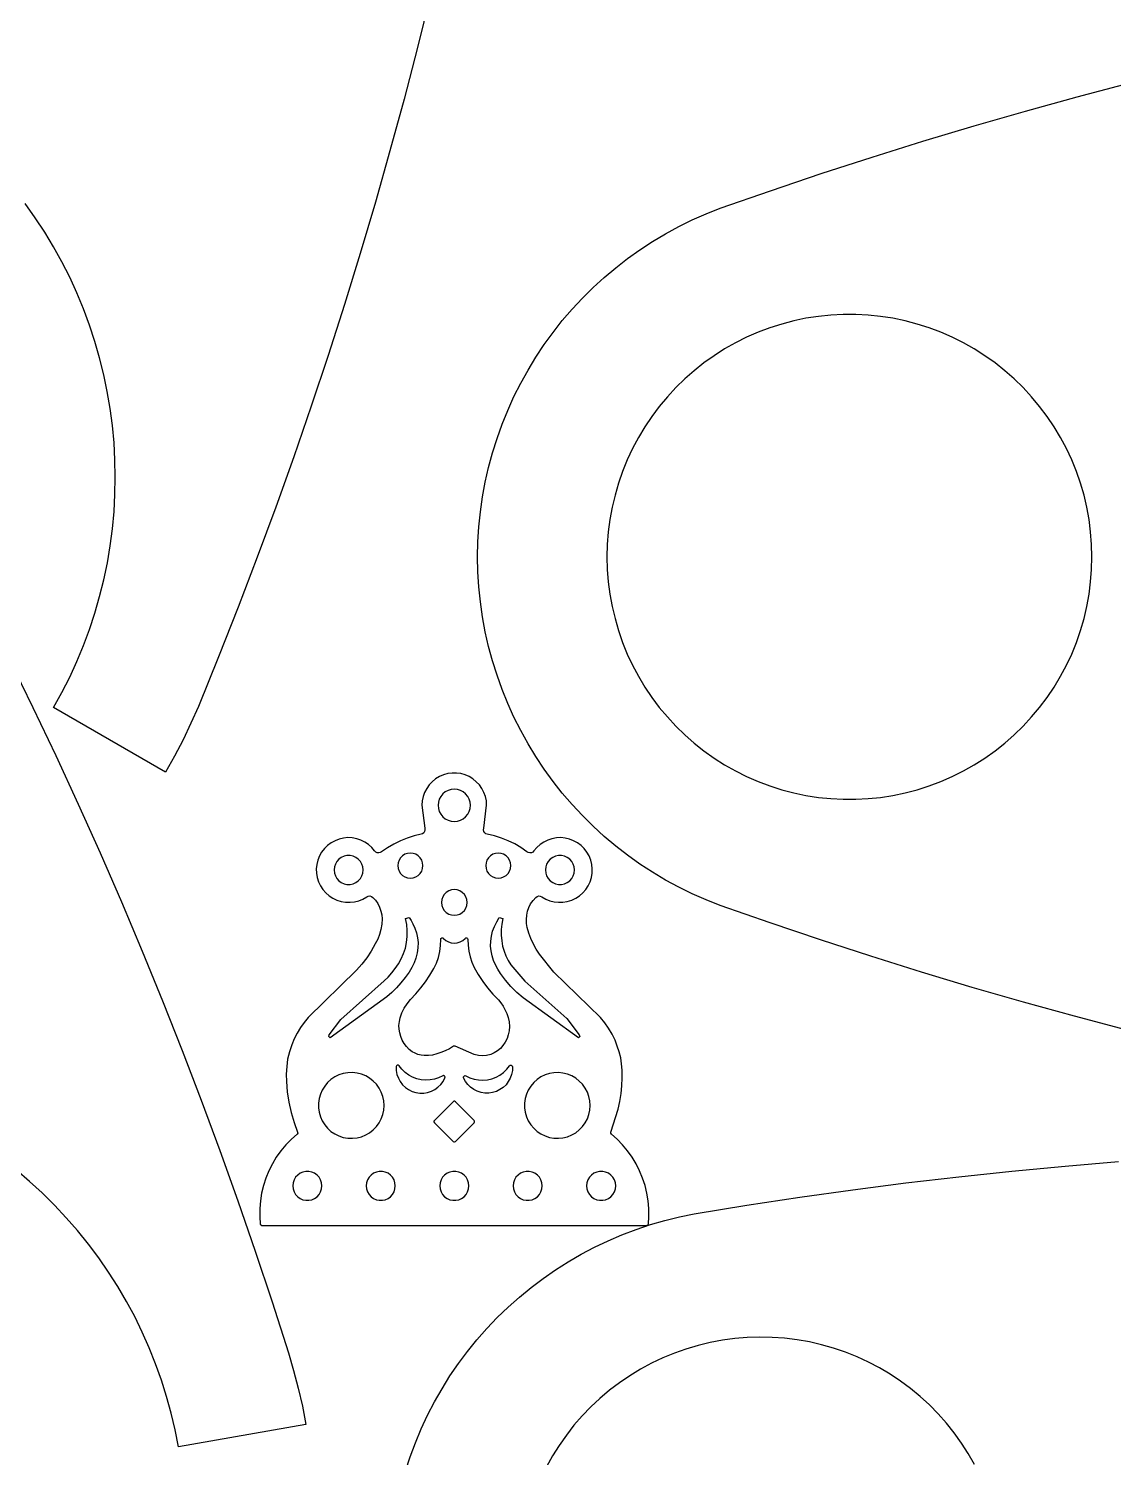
# Model space of a CAD drawing. Extents: x 0 to 1250, y 0 to 2500.
# Drawn here: x 1117.1 to 1184.2, y 558.4 to 646.7 of the extents above; entities that cross this region are included whole.
import ezdxf

# ---------------------------------------------------------------- set-up
doc = ezdxf.new("R2010")
doc.units = 0
doc.layers.get('0').update_dxf_attribs({"linetype": 'CONTINUOUS', "lineweight": 25})

msp = doc.modelspace()

# ---------------------------------------------------------------- linework, layer by layer
for points in [[(1141.92, 648.767), (1141.13, 645.558), (1140.3, 642.359), (1139.43, 639.168), (1138.53, 635.988), (1137.59, 632.817), (1136.61, 629.658), (1135.61, 626.509), (1134.56, 623.372), (1133.48, 620.246), (1132.37, 617.133), (1131.22, 614.032), (1130.04, 610.945), (1128.83, 607.87), (1127.58, 604.809), (1127.12, 603.767), (1126.63, 602.74), (1126.11, 601.728), (1125.55, 600.734), (1118.62, 604.734), (1119.14, 605.666), (1119.62, 606.618), (1120.06, 607.587), (1120.47, 608.571), (1120.84, 609.571), (1121.18, 610.583), (1121.47, 611.607), (1121.73, 612.642), (1121.95, 613.685), (1122.12, 614.736), (1122.26, 615.793), (1122.36, 616.854), (1122.42, 617.918), (1122.44, 618.984), (1122.42, 620.049), (1122.36, 621.113), (1122.26, 622.175), (1122.12, 623.231), (1121.94, 624.282), (1121.73, 625.325), (1121.47, 626.36), (1121.18, 627.384), (1120.84, 628.396), (1120.47, 629.396), (1120.06, 630.38), (1119.62, 631.349), (1119.14, 632.301), (1118.62, 633.233), (1118.07, 634.146), (1117.49, 635.038), (1116.87, 635.907)], [(1184.94, 584.803), (1181.77, 585.643), (1178.61, 586.518), (1175.45, 587.427), (1172.31, 588.371), (1169.18, 589.35), (1166.05, 590.364), (1162.94, 591.412), (1159.85, 592.494), (1158.98, 592.836), (1158.13, 593.212), (1157.29, 593.623), (1156.47, 594.068), (1155.67, 594.545), (1154.89, 595.054), (1154.13, 595.595), (1153.4, 596.165), (1152.68, 596.765), (1152, 597.394), (1151.34, 598.05), (1150.7, 598.732), (1150.09, 599.439), (1149.52, 600.17), (1148.97, 600.924), (1148.45, 601.699), (1147.97, 602.495), (1147.52, 603.31), (1147.1, 604.142), (1146.71, 604.991), (1146.36, 605.854), (1146.05, 606.731), (1145.77, 607.62), (1145.53, 608.52), (1145.32, 609.428), (1145.15, 610.345), (1145.02, 611.267), (1144.93, 612.194), (1144.87, 613.124), (1144.85, 614.055), (1144.87, 614.986), (1144.93, 615.916), (1145.02, 616.843), (1145.15, 617.765), (1145.32, 618.682), (1145.53, 619.59), (1145.77, 620.49), (1146.05, 621.379), (1146.36, 622.256), (1146.71, 623.119), (1147.1, 623.968), (1147.52, 624.8), (1147.97, 625.615), (1148.45, 626.41), (1148.97, 627.186), (1149.52, 627.94), (1150.09, 628.671), (1150.7, 629.378), (1151.34, 630.06), (1152, 630.716), (1152.68, 631.344), (1153.4, 631.945), (1154.13, 632.515), (1154.89, 633.056), (1155.67, 633.565), (1156.47, 634.042), (1157.29, 634.487), (1158.13, 634.898), (1158.98, 635.274), (1159.85, 635.616), (1162.97, 636.706), (1166.1, 637.761), (1169.25, 638.782), (1172.4, 639.767), (1175.57, 640.717), (1178.75, 641.632), (1181.93, 642.511), (1185.13, 643.355)], [(1115.89, 607.716), (1117.34, 604.746), (1118.76, 601.761), (1120.15, 598.759), (1121.5, 595.742), (1122.82, 592.711), (1124.11, 589.665), (1125.36, 586.604), (1126.57, 583.531), (1127.76, 580.443), (1128.91, 577.343), (1130.02, 574.231), (1131.1, 571.106), (1132.14, 567.969), (1133.15, 564.821), (1133.47, 563.728), (1133.76, 562.625), (1134.01, 561.514), (1134.22, 560.396), (1126.34, 559.007), (1126.14, 560.053), (1125.9, 561.091), (1125.61, 562.119), (1125.29, 563.135), (1124.93, 564.139), (1124.54, 565.129), (1124.11, 566.103), (1123.64, 567.06), (1123.13, 568), (1122.6, 568.919), (1122.02, 569.818), (1121.42, 570.695), (1120.78, 571.549), (1120.11, 572.378), (1119.41, 573.181), (1118.68, 573.958), (1117.92, 574.707), (1117.14, 575.427), (1116.32, 576.117)], [(1140.39, 557.504), (1140.68, 558.39), (1141, 559.263), (1141.36, 560.122), (1141.76, 560.966), (1142.19, 561.793), (1142.65, 562.602), (1143.14, 563.391), (1143.67, 564.16), (1144.23, 564.907), (1144.81, 565.631), (1145.43, 566.331), (1146.07, 567.005), (1146.74, 567.652), (1147.44, 568.272), (1148.16, 568.863), (1148.9, 569.425), (1149.67, 569.955), (1150.45, 570.455), (1151.26, 570.922), (1152.08, 571.356), (1152.92, 571.757), (1153.78, 572.123), (1154.65, 572.454), (1155.54, 572.75), (1156.43, 573.009), (1157.33, 573.232), (1158.25, 573.418), (1161.51, 573.95), (1164.78, 574.445), (1168.05, 574.903), (1171.33, 575.326), (1174.62, 575.711), (1177.9, 576.061), (1181.2, 576.373), (1184.49, 576.649)], [(1175.59, 557.919), (1175.2, 558.59), (1174.79, 559.239), (1174.33, 559.866), (1173.85, 560.469), (1173.34, 561.046), (1172.8, 561.596), (1172.23, 562.118), (1171.63, 562.609), (1171.01, 563.069), (1170.37, 563.497), (1169.7, 563.89), (1169.02, 564.25), (1168.32, 564.573), (1167.6, 564.86), (1166.87, 565.11), (1166.12, 565.321), (1165.37, 565.494), (1164.61, 565.628), (1163.84, 565.723), (1163.07, 565.778), (1162.3, 565.794), (1161.53, 565.77), (1160.76, 565.706), (1159.99, 565.602), (1159.24, 565.459), (1158.49, 565.277), (1157.74, 565.057), (1157.02, 564.799), (1156.3, 564.504), (1155.6, 564.173), (1154.93, 563.806), (1154.27, 563.405), (1153.63, 562.97), (1153.01, 562.503), (1152.42, 562.004), (1151.86, 561.476), (1151.32, 560.92), (1150.81, 560.337), (1150.34, 559.729), (1149.9, 559.096), (1149.48, 558.442), (1149.11, 557.768)]]:
    msp.add_lwpolyline(points)
for points in [[(1152.85, 614.055), (1152.87, 613.283), (1152.93, 612.513), (1153.03, 611.747), (1153.17, 610.987), (1153.35, 610.235), (1153.56, 609.493), (1153.82, 608.764), (1154.11, 608.048), (1154.44, 607.349), (1154.8, 606.667), (1155.2, 606.005), (1155.63, 605.364), (1156.09, 604.746), (1156.59, 604.153), (1157.11, 603.586), (1157.66, 603.047), (1158.24, 602.537), (1158.85, 602.057), (1159.48, 601.61), (1160.13, 601.195), (1160.8, 600.815), (1161.49, 600.469), (1162.2, 600.16), (1162.92, 599.888), (1163.66, 599.653), (1164.41, 599.456), (1165.16, 599.298), (1165.93, 599.179), (1166.69, 599.1), (1167.47, 599.06), (1168.24, 599.06), (1169.01, 599.1), (1169.78, 599.179), (1170.54, 599.298), (1171.3, 599.456), (1172.04, 599.653), (1172.78, 599.888), (1173.5, 600.16), (1174.21, 600.469), (1174.9, 600.815), (1175.57, 601.195), (1176.23, 601.61), (1176.86, 602.057), (1177.46, 602.537), (1178.04, 603.047), (1178.59, 603.586), (1179.12, 604.153), (1179.61, 604.746), (1180.08, 605.364), (1180.51, 606.005), (1180.91, 606.667), (1181.27, 607.349), (1181.6, 608.048), (1181.89, 608.764), (1182.14, 609.493), (1182.36, 610.235), (1182.54, 610.987), (1182.67, 611.747), (1182.77, 612.513), (1182.83, 613.283), (1182.85, 614.055), (1182.83, 614.827), (1182.77, 615.597), (1182.67, 616.363), (1182.54, 617.123), (1182.36, 617.875), (1182.14, 618.617), (1181.89, 619.346), (1181.6, 620.062), (1181.27, 620.761), (1180.91, 621.443), (1180.51, 622.105), (1180.08, 622.746), (1179.61, 623.364), (1179.12, 623.957), (1178.59, 624.524), (1178.04, 625.063), (1177.46, 625.573), (1176.86, 626.053), (1176.23, 626.5), (1175.57, 626.915), (1174.9, 627.295), (1174.21, 627.64), (1173.5, 627.95), (1172.78, 628.222), (1172.04, 628.457), (1171.3, 628.654), (1170.54, 628.812), (1169.78, 628.931), (1169.01, 629.01), (1168.24, 629.05), (1167.47, 629.05), (1166.69, 629.01), (1165.93, 628.931), (1165.16, 628.812), (1164.41, 628.654), (1163.66, 628.457), (1162.92, 628.222), (1162.2, 627.95), (1161.49, 627.64), (1160.8, 627.295), (1160.13, 626.915), (1159.48, 626.5), (1158.85, 626.053), (1158.24, 625.573), (1157.66, 625.063), (1157.11, 624.524), (1156.59, 623.957), (1156.09, 623.364), (1155.63, 622.746), (1155.2, 622.105), (1154.8, 621.443), (1154.44, 620.761), (1154.11, 620.062), (1153.82, 619.346), (1153.56, 618.617), (1153.35, 617.875), (1153.17, 617.123), (1153.03, 616.363), (1152.93, 615.597), (1152.87, 614.827)], [(1131.5, 572.688), (1155.32, 572.688), (1155.42, 572.778), (1155.45, 573.259), (1155.44, 573.742), (1155.4, 574.223), (1155.32, 574.699), (1155.21, 575.168), (1155.06, 575.627), (1154.87, 576.074), (1154.66, 576.505), (1154.41, 576.919), (1154.13, 577.314), (1153.82, 577.686), (1153.49, 578.034), (1153.13, 578.356), (1153.1, 578.406), (1153.1, 578.467), (1153.54, 579.901), (1153.65, 580.376), (1153.73, 580.856), (1153.78, 581.341), (1153.8, 581.827), (1153.79, 582.314), (1153.76, 582.692), (1153.7, 583.067), (1153.61, 583.436), (1153.49, 583.798), (1153.35, 584.151), (1153.17, 584.53), (1152.95, 584.894), (1152.71, 585.242), (1152.45, 585.572), (1149.56, 588.362), (1148.67, 589.483), (1148.47, 589.789), (1148.3, 590.108), (1148.15, 590.44), (1148.02, 590.781), (1147.92, 591.131), (1147.88, 591.38), (1147.87, 591.632), (1147.89, 591.884), (1147.94, 592.132), (1148.02, 592.372), (1148.13, 592.598), (1148.28, 592.807), (1148.45, 592.995), (1148.53, 593.053), (1148.63, 593.08), (1148.73, 593.072), (1148.83, 593.03), (1149.06, 592.892), (1149.32, 592.788), (1149.59, 592.72), (1149.86, 592.689), (1150.13, 592.696), (1150.4, 592.741), (1150.67, 592.822), (1150.92, 592.938), (1151.15, 593.088), (1151.35, 593.268), (1151.54, 593.474), (1151.69, 593.703), (1151.81, 593.951), (1151.89, 594.213), (1151.94, 594.484), (1151.94, 594.759), (1151.92, 595.032), (1151.85, 595.299), (1151.75, 595.554), (1151.61, 595.793), (1151.45, 596.011), (1151.25, 596.204), (1151.03, 596.368), (1150.79, 596.501), (1150.53, 596.6), (1150.26, 596.662), (1149.99, 596.687), (1149.72, 596.674), (1149.45, 596.624), (1149.19, 596.538), (1148.94, 596.416), (1148.71, 596.262), (1148.51, 596.078), (1148.33, 595.867), (1148.26, 595.799), (1148.18, 595.757), (1148.08, 595.745), (1147.98, 595.763), (1147.9, 595.811), (1147.53, 596.07), (1147.15, 596.299), (1146.74, 596.498), (1146.32, 596.665), (1145.89, 596.798), (1145.45, 596.898), (1145.36, 596.933), (1145.29, 596.996), (1145.24, 597.078), (1145.22, 597.172), (1145.23, 597.268), (1145.41, 598.688), (1145.39, 598.96), (1145.33, 599.227), (1145.24, 599.484), (1145.12, 599.727), (1144.96, 599.95), (1144.77, 600.149), (1144.56, 600.322), (1144.33, 600.463), (1144.08, 600.572), (1143.81, 600.646), (1143.54, 600.683), (1143.27, 600.683), (1143, 600.646), (1142.74, 600.572), (1142.49, 600.463), (1142.25, 600.322), (1142.04, 600.149), (1141.86, 599.95), (1141.7, 599.727), (1141.57, 599.484), (1141.48, 599.227), (1141.43, 598.96), (1141.41, 598.688), (1141.59, 597.268), (1141.59, 597.172), (1141.57, 597.078), (1141.52, 596.996), (1141.45, 596.933), (1141.36, 596.897), (1140.92, 596.794), (1140.49, 596.659), (1140.08, 596.492), (1139.67, 596.294), (1139.28, 596.067), (1138.91, 595.811), (1138.83, 595.763), (1138.74, 595.745), (1138.64, 595.757), (1138.55, 595.799), (1138.48, 595.867), (1138.31, 596.078), (1138.1, 596.262), (1137.88, 596.416), (1137.63, 596.538), (1137.37, 596.624), (1137.1, 596.674), (1136.82, 596.687), (1136.55, 596.662), (1136.28, 596.6), (1136.03, 596.501), (1135.79, 596.368), (1135.57, 596.204), (1135.37, 596.011), (1135.2, 595.793), (1135.07, 595.554), (1134.96, 595.299), (1134.9, 595.032), (1134.87, 594.759), (1134.88, 594.484), (1134.93, 594.213), (1135.01, 593.951), (1135.13, 593.703), (1135.28, 593.474), (1135.46, 593.268), (1135.67, 593.088), (1135.9, 592.938), (1136.15, 592.822), (1136.41, 592.741), (1136.68, 592.696), (1136.96, 592.689), (1137.23, 592.72), (1137.5, 592.788), (1137.75, 592.892), (1137.99, 593.03), (1138.08, 593.072), (1138.18, 593.08), (1138.28, 593.053), (1138.37, 592.995), (1138.53, 592.811), (1138.68, 592.606), (1138.79, 592.385), (1138.87, 592.149), (1138.93, 591.905), (1138.94, 591.657), (1138.92, 591.334), (1138.87, 591.014), (1138.78, 590.702), (1138.67, 590.399), (1138.52, 590.11), (1138.27, 589.676), (1137.99, 589.259), (1137.69, 588.861), (1137.36, 588.482), (1134.36, 585.567), (1134.12, 585.259), (1133.89, 584.935), (1133.69, 584.596), (1133.51, 584.244), (1133.35, 583.88), (1133.21, 583.438), (1133.1, 582.985), (1133.04, 582.526), (1133.01, 582.062), (1133.02, 581.598), (1133.08, 580.957), (1133.18, 580.321), (1133.32, 579.693), (1133.5, 579.074), (1133.71, 578.467), (1133.72, 578.406), (1133.68, 578.356), (1133.33, 578.034), (1132.99, 577.686), (1132.68, 577.314), (1132.4, 576.919), (1132.16, 576.505), (1131.94, 576.074), (1131.76, 575.627), (1131.61, 575.168), (1131.49, 574.699), (1131.42, 574.223), (1131.37, 573.742), (1131.37, 573.259), (1131.4, 572.778)], [(1144.41, 598.688), (1144.39, 598.883), (1144.33, 599.07), (1144.24, 599.243), (1144.11, 599.395), (1143.96, 599.519), (1143.79, 599.611), (1143.6, 599.668), (1143.41, 599.688), (1143.21, 599.668), (1143.02, 599.611), (1142.85, 599.519), (1142.7, 599.395), (1142.58, 599.243), (1142.48, 599.07), (1142.43, 598.883), (1142.41, 598.688), (1142.43, 598.492), (1142.48, 598.305), (1142.58, 598.132), (1142.7, 597.981), (1142.85, 597.856), (1143.02, 597.764), (1143.21, 597.707), (1143.41, 597.688), (1143.6, 597.707), (1143.79, 597.764), (1143.96, 597.856), (1144.11, 597.981), (1144.24, 598.132), (1144.33, 598.305), (1144.39, 598.492)], [(1141.47, 594.959), (1141.45, 595.132), (1141.39, 595.296), (1141.3, 595.444), (1141.17, 595.567), (1141.03, 595.66), (1140.86, 595.717), (1140.69, 595.737), (1140.51, 595.717), (1140.35, 595.66), (1140.2, 595.567), (1140.08, 595.444), (1139.99, 595.296), (1139.93, 595.132), (1139.91, 594.959), (1139.93, 594.786), (1139.99, 594.621), (1140.08, 594.474), (1140.2, 594.351), (1140.35, 594.258), (1140.51, 594.2), (1140.69, 594.181), (1140.86, 594.2), (1141.03, 594.258), (1141.17, 594.351), (1141.3, 594.474), (1141.39, 594.621), (1141.45, 594.786)], [(1146.91, 594.959), (1146.89, 595.132), (1146.83, 595.296), (1146.74, 595.444), (1146.61, 595.567), (1146.46, 595.66), (1146.3, 595.717), (1146.13, 595.737), (1145.95, 595.717), (1145.79, 595.66), (1145.64, 595.567), (1145.52, 595.444), (1145.43, 595.296), (1145.37, 595.132), (1145.35, 594.959), (1145.37, 594.786), (1145.43, 594.621), (1145.52, 594.474), (1145.64, 594.351), (1145.79, 594.258), (1145.95, 594.2), (1146.13, 594.181), (1146.3, 594.2), (1146.46, 594.258), (1146.61, 594.351), (1146.74, 594.474), (1146.83, 594.621), (1146.89, 594.786)], [(1137.77, 594.688), (1137.75, 594.875), (1137.69, 595.054), (1137.6, 595.217), (1137.47, 595.356), (1137.32, 595.467), (1137.15, 595.544), (1136.96, 595.583), (1136.77, 595.583), (1136.59, 595.544), (1136.42, 595.467), (1136.27, 595.356), (1136.14, 595.217), (1136.05, 595.054), (1135.99, 594.875), (1135.97, 594.688), (1135.99, 594.5), (1136.05, 594.322), (1136.14, 594.159), (1136.27, 594.019), (1136.42, 593.908), (1136.59, 593.832), (1136.77, 593.793), (1136.96, 593.793), (1137.15, 593.832), (1137.32, 593.908), (1137.47, 594.019), (1137.6, 594.159), (1137.69, 594.322), (1137.75, 594.5)], [(1150.85, 594.688), (1150.83, 594.875), (1150.77, 595.054), (1150.67, 595.217), (1150.55, 595.356), (1150.4, 595.467), (1150.22, 595.544), (1150.04, 595.583), (1149.85, 595.583), (1149.67, 595.544), (1149.5, 595.467), (1149.34, 595.356), (1149.22, 595.217), (1149.12, 595.054), (1149.07, 594.875), (1149.05, 594.688), (1149.07, 594.5), (1149.12, 594.322), (1149.22, 594.159), (1149.34, 594.019), (1149.5, 593.908), (1149.67, 593.832), (1149.85, 593.793), (1150.04, 593.793), (1150.22, 593.832), (1150.4, 593.908), (1150.55, 594.019), (1150.67, 594.159), (1150.77, 594.322), (1150.83, 594.5)], [(1144.2, 592.678), (1144.18, 592.854), (1144.12, 593.022), (1144.03, 593.172), (1143.9, 593.298), (1143.75, 593.392), (1143.58, 593.451), (1143.41, 593.471), (1143.23, 593.451), (1143.06, 593.392), (1142.91, 593.298), (1142.79, 593.172), (1142.69, 593.022), (1142.63, 592.854), (1142.61, 592.678), (1142.63, 592.501), (1142.69, 592.334), (1142.79, 592.183), (1142.91, 592.058), (1143.06, 591.963), (1143.23, 591.905), (1143.41, 591.885), (1143.58, 591.905), (1143.75, 591.963), (1143.9, 592.058), (1144.03, 592.183), (1144.12, 592.334), (1144.18, 592.501)], [(1140.62, 591.742), (1140.74, 591.555), (1140.84, 591.362), (1140.97, 591.085), (1141.07, 590.796), (1141.13, 590.499), (1141.17, 590.196), (1141.15, 589.873), (1141.11, 589.553), (1141.03, 589.24), (1140.92, 588.937), (1140.78, 588.646), (1140.61, 588.372), (1140.37, 588.033), (1140.11, 587.71), (1139.84, 587.403), (1139.54, 587.115), (1139.23, 586.845), (1135.73, 584.303), (1135.64, 584.391), (1135.67, 584.499), (1136.4, 585.441), (1139.07, 587.83), (1139.32, 588.068), (1139.55, 588.323), (1139.76, 588.594), (1139.95, 588.88), (1140.13, 589.191), (1140.27, 589.518), (1140.39, 589.859), (1140.46, 590.209), (1140.5, 590.578), (1140.5, 590.949), (1140.47, 591.318), (1140.39, 591.682)], [(1145.66, 590.293), (1145.7, 590.602), (1145.78, 590.904), (1145.89, 591.197), (1146.03, 591.478), (1146.19, 591.742), (1146.42, 591.682), (1146.35, 591.343), (1146.31, 590.999), (1146.31, 590.654), (1146.34, 590.309), (1146.4, 589.969), (1146.49, 589.665), (1146.6, 589.369), (1146.74, 589.085), (1146.91, 588.813), (1147.77, 587.801), (1150.36, 585.501), (1151.14, 584.499), (1151.17, 584.391), (1151.09, 584.303), (1147.66, 586.782), (1147.27, 587.118), (1146.91, 587.482), (1146.57, 587.873), (1146.26, 588.289), (1146.1, 588.543), (1145.95, 588.812), (1145.84, 589.092), (1145.75, 589.382), (1145.68, 589.679), (1145.65, 589.981)], [(1144.13, 590.487), (1144.19, 590.482), (1144.23, 590.445), (1144.25, 590.388), (1144.26, 590.029), (1144.3, 589.672), (1144.38, 589.321), (1144.49, 588.979), (1144.63, 588.649), (1144.89, 588.216), (1145.17, 587.798), (1145.47, 587.396), (1145.8, 587.013), (1146.15, 586.649), (1146.29, 586.464), (1146.43, 586.268), (1146.54, 586.063), (1146.66, 585.818), (1146.75, 585.558), (1146.81, 585.289), (1146.83, 585.016), (1146.81, 584.742), (1146.75, 584.499), (1146.67, 584.265), (1146.55, 584.042), (1146.41, 583.835), (1146.26, 583.654), (1146.08, 583.498), (1145.88, 583.372), (1145.67, 583.278), (1145.41, 583.22), (1145.15, 583.199), (1144.9, 583.215), (1144.64, 583.266), (1143.46, 583.783), (1143.41, 583.797), (1143.36, 583.783), (1143.11, 583.635), (1142.85, 583.505), (1142.58, 583.395), (1142.33, 583.306), (1142.07, 583.243), (1141.81, 583.209), (1141.54, 583.203), (1141.35, 583.226), (1141.16, 583.274), (1140.98, 583.347), (1140.81, 583.443), (1140.62, 583.593), (1140.46, 583.765), (1140.31, 583.955), (1140.19, 584.162), (1140.1, 584.381), (1140.03, 584.607), (1139.99, 584.839), (1139.98, 585.074), (1140.01, 585.309), (1140.06, 585.538), (1140.17, 585.845), (1140.31, 586.137), (1140.49, 586.414), (1140.69, 586.671), (1141.02, 587.022), (1141.33, 587.39), (1141.63, 587.775), (1141.9, 588.174), (1142.15, 588.587), (1142.31, 588.927), (1142.43, 589.281), (1142.51, 589.644), (1142.56, 590.015), (1142.57, 590.388), (1142.58, 590.445), (1142.63, 590.482), (1142.69, 590.487), (1142.74, 590.458), (1142.88, 590.334), (1143.04, 590.241), (1143.22, 590.184), (1143.41, 590.165), (1143.59, 590.184), (1143.77, 590.241), (1143.94, 590.334), (1144.08, 590.457)], [(1142.83, 581.827), (1142.84, 581.888), (1142.81, 581.941), (1142.75, 581.966), (1142.69, 581.954), (1142.44, 581.835), (1142.18, 581.751), (1141.91, 581.702), (1141.63, 581.69), (1141.36, 581.716), (1141.09, 581.778), (1140.83, 581.875), (1140.59, 582.006), (1140.36, 582.169), (1140.16, 582.36), (1139.99, 582.575), (1139.94, 582.613), (1139.88, 582.614), (1139.83, 582.58), (1139.81, 582.522), (1139.82, 582.28), (1139.86, 582.042), (1139.95, 581.813), (1140.06, 581.601), (1140.21, 581.408), (1140.38, 581.24), (1140.58, 581.101), (1140.8, 580.994), (1141.03, 580.922), (1141.27, 580.886), (1141.52, 580.887), (1141.75, 580.925), (1141.99, 580.999), (1142.2, 581.108), (1142.4, 581.249), (1142.57, 581.418), (1142.72, 581.612)], [(1146.87, 582.613), (1146.93, 582.614), (1146.99, 582.58), (1147.01, 582.522), (1147, 582.28), (1146.95, 582.042), (1146.87, 581.813), (1146.75, 581.601), (1146.61, 581.408), (1146.43, 581.24), (1146.23, 581.101), (1146.01, 580.994), (1145.78, 580.922), (1145.54, 580.886), (1145.3, 580.887), (1145.06, 580.925), (1144.83, 580.999), (1144.61, 581.108), (1144.42, 581.249), (1144.24, 581.418), (1144.1, 581.612), (1143.98, 581.827), (1143.98, 581.888), (1144.01, 581.941), (1144.06, 581.966), (1144.12, 581.954), (1144.37, 581.835), (1144.63, 581.751), (1144.91, 581.702), (1145.18, 581.69), (1145.46, 581.716), (1145.73, 581.778), (1145.99, 581.875), (1146.23, 582.006), (1146.45, 582.169), (1146.65, 582.36), (1146.82, 582.575)], [(1139.07, 580.123), (1139.05, 580.405), (1138.99, 580.683), (1138.89, 580.949), (1138.76, 581.2), (1138.59, 581.429), (1138.4, 581.633), (1138.17, 581.808), (1137.93, 581.949), (1137.66, 582.056), (1137.39, 582.124), (1137.11, 582.154), (1136.82, 582.144), (1136.54, 582.095), (1136.27, 582.007), (1136.02, 581.883), (1135.78, 581.724), (1135.57, 581.535), (1135.39, 581.317), (1135.24, 581.077), (1135.13, 580.818), (1135.05, 580.545), (1135.01, 580.264), (1135.01, 579.981), (1135.05, 579.7), (1135.13, 579.427), (1135.24, 579.168), (1135.39, 578.928), (1135.57, 578.711), (1135.78, 578.521), (1136.02, 578.362), (1136.27, 578.238), (1136.54, 578.15), (1136.82, 578.101), (1137.11, 578.091), (1137.39, 578.121), (1137.66, 578.189), (1137.93, 578.296), (1138.17, 578.437), (1138.4, 578.612), (1138.59, 578.816), (1138.76, 579.045), (1138.89, 579.296), (1138.99, 579.562), (1139.05, 579.84)], [(1151.81, 580.123), (1151.79, 580.405), (1151.73, 580.683), (1151.64, 580.949), (1151.5, 581.2), (1151.34, 581.429), (1151.14, 581.633), (1150.92, 581.808), (1150.67, 581.949), (1150.41, 582.056), (1150.13, 582.124), (1149.85, 582.154), (1149.57, 582.144), (1149.29, 582.095), (1149.02, 582.007), (1148.76, 581.883), (1148.53, 581.724), (1148.32, 581.535), (1148.14, 581.317), (1147.98, 581.077), (1147.87, 580.818), (1147.79, 580.545), (1147.75, 580.264), (1147.75, 579.981), (1147.79, 579.7), (1147.87, 579.427), (1147.98, 579.168), (1148.14, 578.928), (1148.32, 578.711), (1148.53, 578.521), (1148.76, 578.362), (1149.02, 578.238), (1149.29, 578.15), (1149.57, 578.101), (1149.85, 578.091), (1150.13, 578.121), (1150.41, 578.189), (1150.67, 578.296), (1150.92, 578.437), (1151.14, 578.612), (1151.34, 578.816), (1151.5, 579.045), (1151.64, 579.296), (1151.73, 579.562), (1151.79, 579.84)], [(1144.64, 579.197), (1143.48, 580.355), (1143.43, 580.38), (1143.38, 580.38), (1143.34, 580.355), (1142.18, 579.197), (1142.15, 579.152), (1142.15, 579.101), (1142.18, 579.056), (1143.34, 577.899), (1143.38, 577.873), (1143.43, 577.873), (1143.48, 577.899), (1144.64, 579.056), (1144.66, 579.101), (1144.66, 579.152)], [(1135.22, 575.149), (1135.2, 575.336), (1135.14, 575.515), (1135.05, 575.678), (1134.92, 575.818), (1134.77, 575.929), (1134.6, 576.005), (1134.42, 576.044), (1134.23, 576.044), (1134.04, 576.005), (1133.87, 575.929), (1133.72, 575.818), (1133.59, 575.678), (1133.5, 575.515), (1133.44, 575.336), (1133.42, 575.149), (1133.44, 574.962), (1133.5, 574.783), (1133.59, 574.62), (1133.72, 574.48), (1133.87, 574.37), (1134.04, 574.293), (1134.23, 574.254), (1134.42, 574.254), (1134.6, 574.293), (1134.77, 574.37), (1134.92, 574.48), (1135.05, 574.62), (1135.14, 574.783), (1135.2, 574.962)], [(1139.76, 575.149), (1139.74, 575.336), (1139.69, 575.515), (1139.59, 575.678), (1139.47, 575.818), (1139.31, 575.929), (1139.14, 576.005), (1138.96, 576.044), (1138.77, 576.044), (1138.59, 576.005), (1138.41, 575.929), (1138.26, 575.818), (1138.14, 575.678), (1138.04, 575.515), (1137.98, 575.336), (1137.96, 575.149), (1137.98, 574.962), (1138.04, 574.783), (1138.14, 574.62), (1138.26, 574.48), (1138.41, 574.37), (1138.59, 574.293), (1138.77, 574.254), (1138.96, 574.254), (1139.14, 574.293), (1139.31, 574.37), (1139.47, 574.48), (1139.59, 574.62), (1139.69, 574.783), (1139.74, 574.962)], [(1144.31, 575.149), (1144.29, 575.336), (1144.23, 575.515), (1144.14, 575.678), (1144.01, 575.818), (1143.86, 575.929), (1143.69, 576.005), (1143.5, 576.044), (1143.31, 576.044), (1143.13, 576.005), (1142.96, 575.929), (1142.81, 575.818), (1142.68, 575.678), (1142.59, 575.515), (1142.53, 575.336), (1142.51, 575.149), (1142.53, 574.962), (1142.59, 574.783), (1142.68, 574.62), (1142.81, 574.48), (1142.96, 574.37), (1143.13, 574.293), (1143.31, 574.254), (1143.5, 574.254), (1143.69, 574.293), (1143.86, 574.37), (1144.01, 574.48), (1144.14, 574.62), (1144.23, 574.783), (1144.29, 574.962)], [(1148.85, 575.149), (1148.83, 575.336), (1148.77, 575.515), (1148.68, 575.678), (1148.55, 575.818), (1148.4, 575.929), (1148.23, 576.005), (1148.04, 576.044), (1147.86, 576.044), (1147.67, 576.005), (1147.5, 575.929), (1147.35, 575.818), (1147.22, 575.678), (1147.13, 575.515), (1147.07, 575.336), (1147.05, 575.149), (1147.07, 574.962), (1147.13, 574.783), (1147.22, 574.62), (1147.35, 574.48), (1147.5, 574.37), (1147.67, 574.293), (1147.86, 574.254), (1148.04, 574.254), (1148.23, 574.293), (1148.4, 574.37), (1148.55, 574.48), (1148.68, 574.62), (1148.77, 574.783), (1148.83, 574.962)], [(1153.39, 575.149), (1153.37, 575.336), (1153.32, 575.515), (1153.22, 575.678), (1153.1, 575.818), (1152.94, 575.929), (1152.77, 576.005), (1152.59, 576.044), (1152.4, 576.044), (1152.22, 576.005), (1152.04, 575.929), (1151.89, 575.818), (1151.77, 575.678), (1151.67, 575.515), (1151.61, 575.336), (1151.59, 575.149), (1151.61, 574.962), (1151.67, 574.783), (1151.77, 574.62), (1151.89, 574.48), (1152.04, 574.37), (1152.22, 574.293), (1152.4, 574.254), (1152.59, 574.254), (1152.77, 574.293), (1152.94, 574.37), (1153.1, 574.48), (1153.22, 574.62), (1153.32, 574.783), (1153.37, 574.962)]]:
    msp.add_lwpolyline(points, close=True)

doc.saveas('drawing.dxf')
